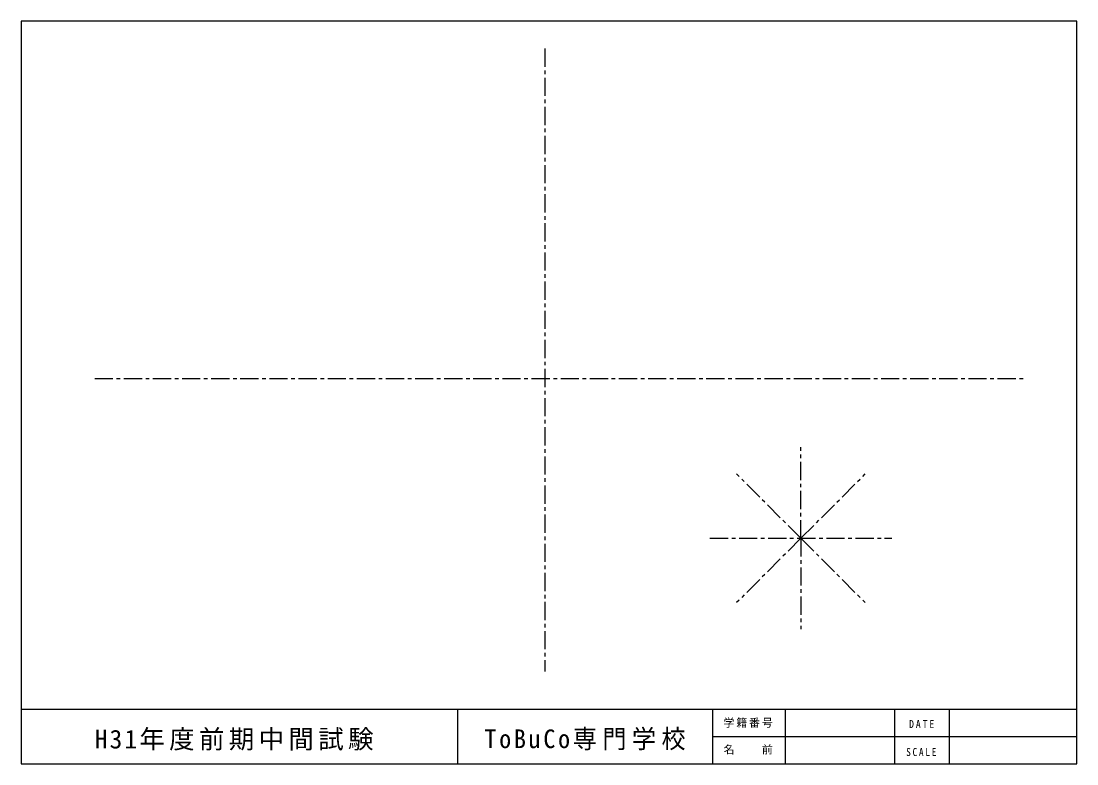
# Model space of a CAD drawing. Units: millimetres on the paper. Extents: x -145 to 145, y -102 to 102.
import ezdxf

# ---------------------------------------------------------------- set-up
doc = ezdxf.new("R2010")
doc.units = ezdxf.units.MM
doc.linetypes.add('CHAIN1', pattern=[8, 5, -1, 1, -1])
doc.layers.add('0-0', color=4, linetype='CHAIN1')
doc.layers.add('F-F', color=7, linetype='Continuous')
doc.styles.add('ＭＳ ゴシック', font='')
doc.styles.get('ＭＳ ゴシック').set_extended_font_data('MS Gothic')

msp = doc.modelspace()

# ---------------------------------------------------------------- linework, layer by layer
at = {"layer": '0-0'}
for p, q in [((-1.166, 94.465), (-1.166, -76.582)), ((-124.787, 3.887), (130.618, 3.887)), ((69.196, -40.041), (69.196, -15.041)), ((69.196, -40.041), (51.519, -22.363)), ((69.196, -40.041), (86.874, -22.363)), ((44.196, -40.041), (94.196, -40.041)), ((69.196, -40.041), (51.519, -57.718)), ((69.196, -40.041), (69.196, -65.041)), ((69.196, -40.041), (86.874, -57.718))]:
    msp.add_line(p, q, dxfattribs=at)
at = {"layer": 'F-F'}
for p, q in [((-145, -87), (145, -87)), ((-25, -102), (-25, -87)), ((45, -102), (45, -87)), ((65, -102), (65, -87)), ((95, -102), (95, -87)), ((110, -102), (110, -87)), ((45, -94.5), (145, -94.5))]:
    msp.add_line(p, q, dxfattribs=at)
msp.add_lwpolyline([(-145, -102), (145, -102), (145, 102), (-145, 102)], close=True, dxfattribs=at)

# ---------------------------------------------------------------- texts
at = {"layer": '0-0', "color": 2, "insert": (-124.787, -98.352), "char_height": 5.132, "attachment_point": 7, "style": 'ＭＳ ゴシック'}
msp.add_mtext('\\T1.17;H31年度前期中間試験', dxfattribs=at)
at = {"layer": 'F-F', "char_height": 2.199, "attachment_point": 7, "style": 'ＭＳ ゴシック'}
for s, insert in [('\\T1.17;学籍番号', (47.934, -92.062)), ('\\T1.38;\\W0.9;DATE', (98.896, -92.158)), ('\\T1.17;名\u3000\u3000前', (47.943, -99.428)), ('\\T1.38;\\W0.85;SCALE', (98.107, -99.877))]:
    msp.add_mtext(s, dxfattribs=dict(at, insert=insert))
at = {"layer": 'F-F', "color": 2, "insert": (-17.736, -98.26), "char_height": 5.132, "attachment_point": 7, "style": 'ＭＳ ゴシック'}
msp.add_mtext('\\T1.22;\\W0.95;ToBuCo専門学校', dxfattribs=at)

doc.saveas('drawing.dxf')
